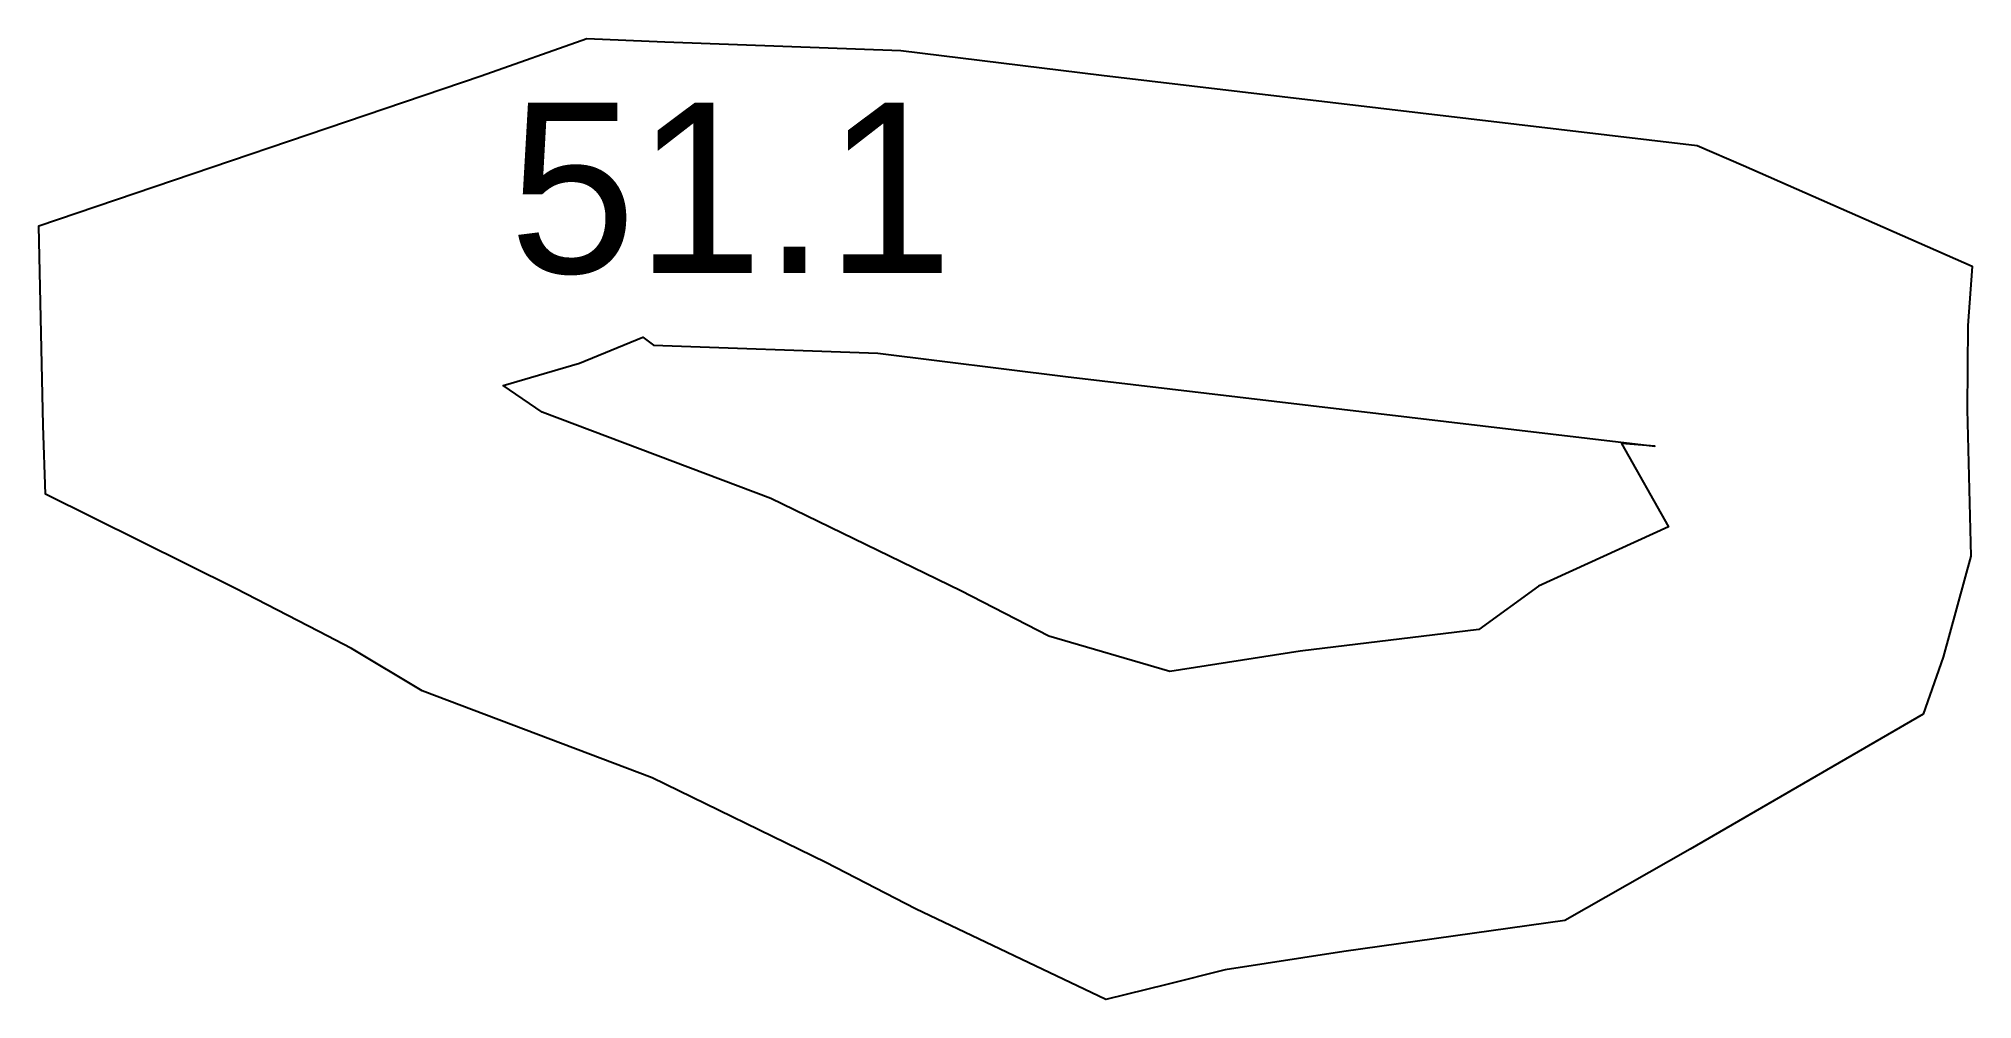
# Model space of a CAD drawing. Extents: x 71.4 to 128.1, y 4.1 to 32.3.
import ezdxf

# ---------------------------------------------------------------- set-up
doc = ezdxf.new("R2010")
doc.units = 0
doc.layers.get('0').update_dxf_attribs({"color": 255, "linetype": 'CONTINUOUS'})

msp = doc.modelspace()

# ---------------------------------------------------------------- linework, layer by layer
at = {"color": 1}
for points in [[(126.626, 12.4555), (119.793, 8.49493), (116.123, 6.40646), (109.645, 5.49596), (106.162, 4.95512), (104.448, 4.52941), (102.662, 4.09169), (97.0831, 6.75025), (94.4502, 8.10644), (89.3531, 10.5918), (82.6108, 13.1397), (80.5401, 14.3809), (79.5847, 14.8821), (77.1363, 16.1424), (71.5677, 18.9106), (71.5006, 20.929), (71.3663, 26.7814), (84.3457, 31.1793), (87.443, 32.2744), (89.7252, 32.185), (96.652, 31.9304), (102.531, 31.2059), (120.002, 29.1374), (121.36, 28.5537), (128.071, 25.603), (128.07, 25.5875), (127.939, 23.855), (127.918, 21.392), (128.023, 17.0919), (127.213, 14.1326)], [(115.349, 16.2106), (113.6, 14.9453), (108.361, 14.3068), (104.534, 13.7088), (100.994, 14.7494), (98.4127, 16.0799), (92.8367, 18.7859), (86.1277, 21.3195), (84.983, 22.097), (87.2245, 22.7537), (89.0792, 23.5222), (89.3929, 23.2874), (95.9733, 23.0525), (101.474, 22.3651), (118.76, 20.3206), (117.787, 20.3979), (119.161, 17.9526)]]:
    msp.add_lwpolyline(points, close=True, dxfattribs=at)

# ---------------------------------------------------------------- texts
msp.add_text('51.1', height=5).set_placement((85.1613, 25.3998))

doc.saveas('drawing.dxf')
